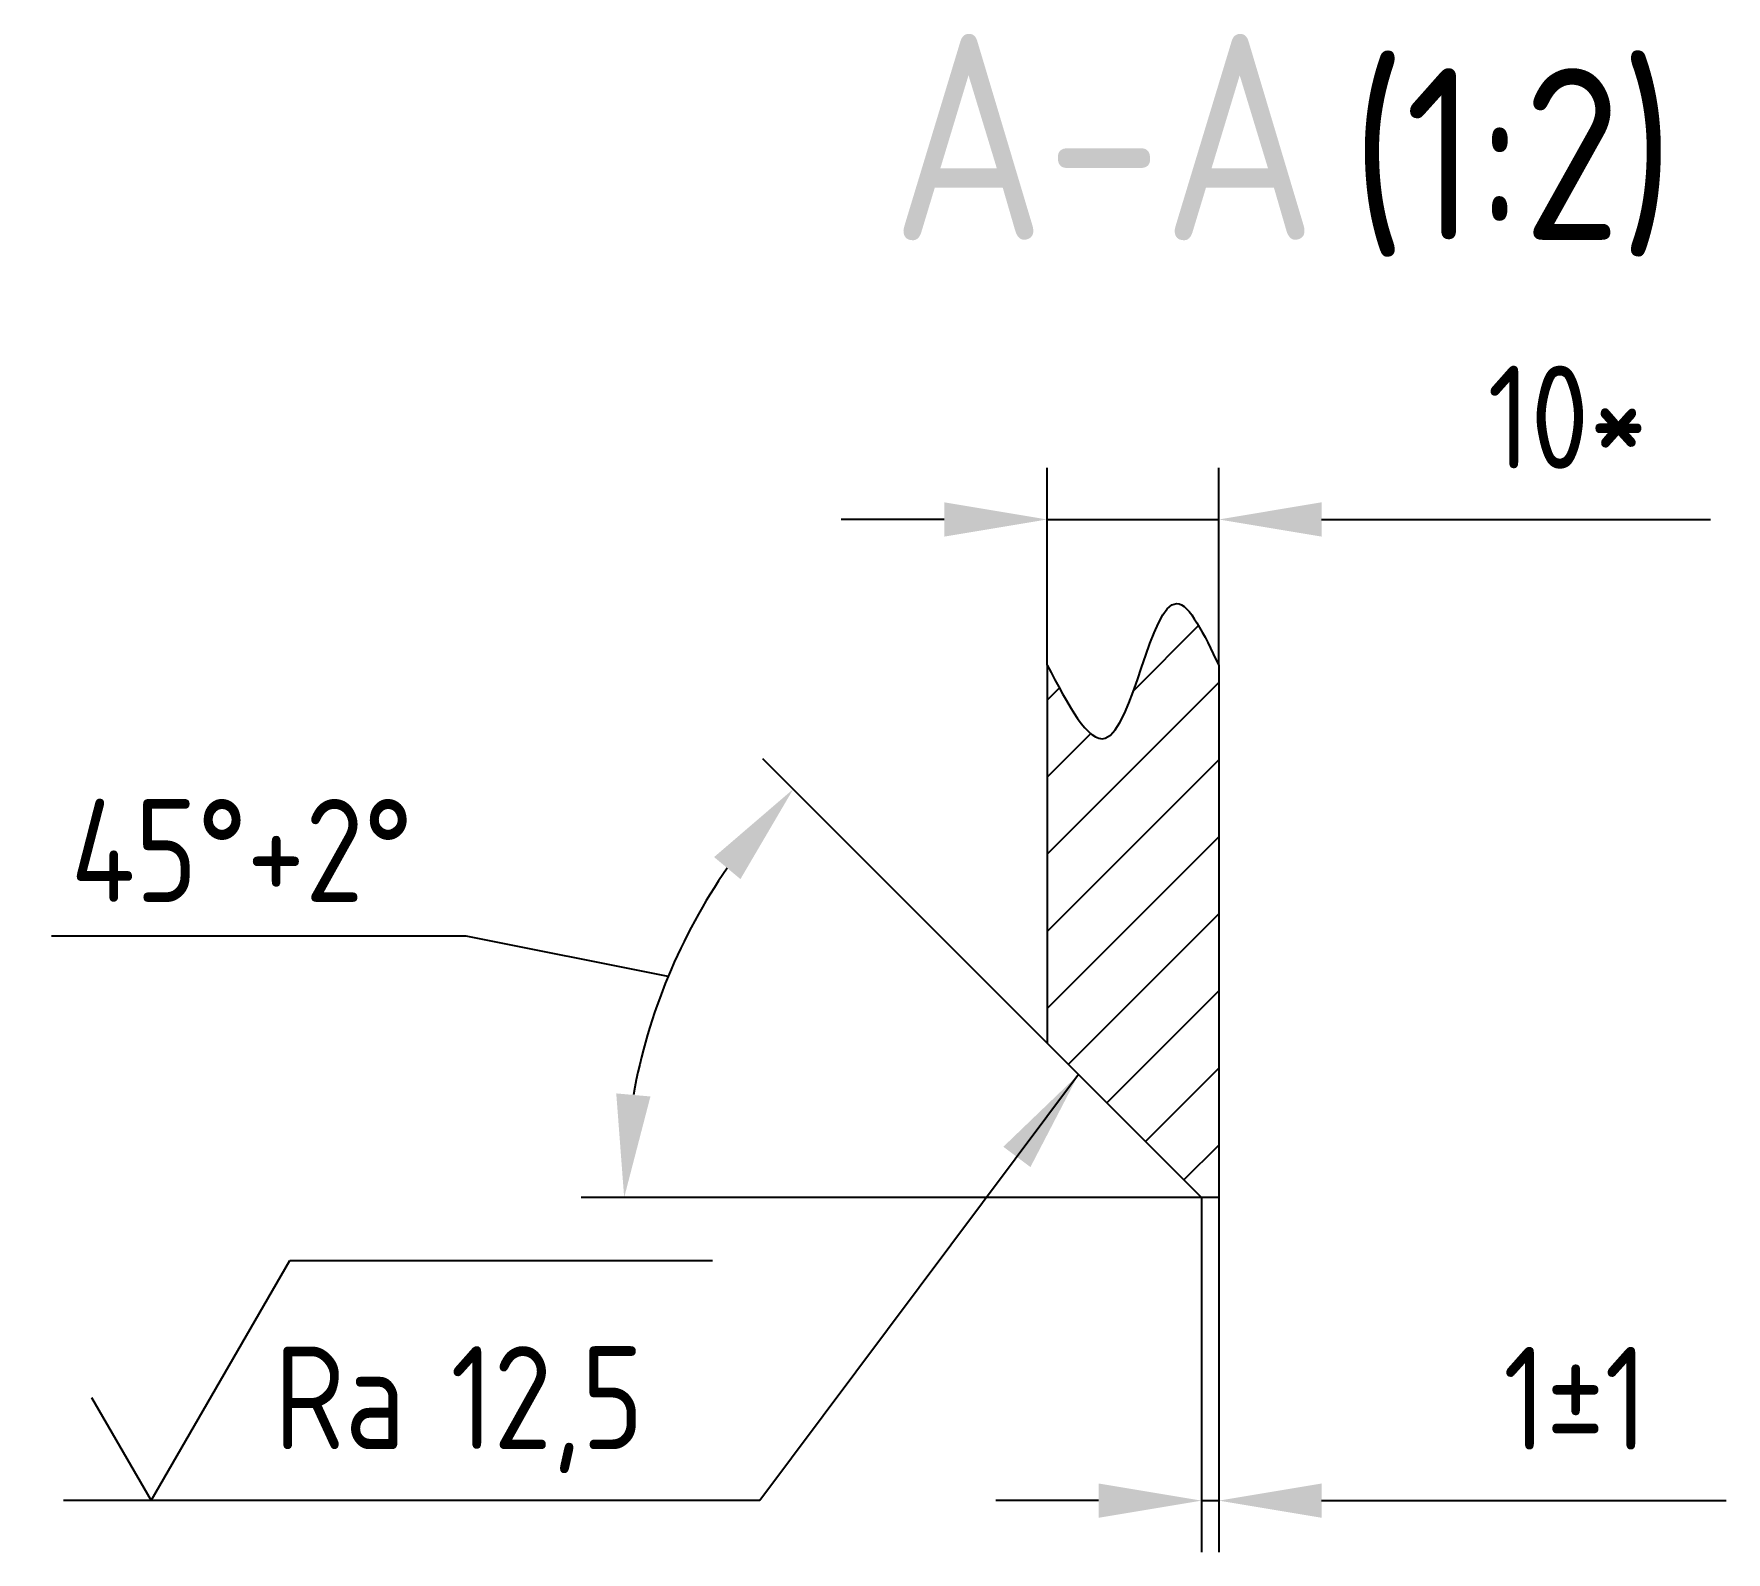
# Model space of a CAD drawing. Header units: millimetres. Extents: x 5171 to 7124, y 694 to 2583.
# Drawn here: x 5498.5 to 5597.1, y 694.5 to 782.9 of the extents above.
import ezdxf
from ezdxf.enums import TextEntityAlignment as Align

# ---------------------------------------------------------------- set-up
doc = ezdxf.new("R2010")
doc.units = ezdxf.units.MM
doc.header["$LTSCALE"] = 0.3
for name, color, linetype in [('Bord', 1, 'Continuous'), ('Cont', 6, 'Continuous'), ('Dim', 7, 'Continuous'), ('Hatch', 2, 'Continuous'), ('Text', 3, 'Continuous'), ('Textb', 6, 'Continuous')]:
    doc.layers.add(name, color=color, linetype=linetype)
doc.styles.add('Style1', font='romans.shx', dxfattribs={"width": 0.8})
doc.dimstyles.new('Anqular-2', dxfattribs={"dimscale": 2, "dimtxt": 3, "dimasz": 3, "dimexe": 1.25, "dimexo": 0, "dimgap": 1, "dimtad": 2, "dimtoh": 1, "dimdec": 3, "dimtxsty": 'Style1', "dimcen": 2.5, "dimclrt": 3, "dimadec": 0, "dimazin": 0, "dimtfac": 1, "dimtdec": 3, "dimtmove": 1, "dimatfit": 3, "dimfxl": 1, "dimarcsym": 0})
doc.dimstyles.new('LIN_2', dxfattribs={"dimscale": 2, "dimtxt": 3, "dimasz": 3, "dimexe": 1.5, "dimexo": 0, "dimgap": 1.48, "dimtad": 1, "dimdec": 4, "dimrnd": 1, "dimdsep": 46, "dimtxsty": 'Style1', "dimcen": 0, "dimdle": 2, "dimclrd": 256, "dimclrt": 3, "dimadec": 0, "dimazin": 0, "dimtfac": 0.666667, "dimtdec": 4, "dimtmove": 0, "dimatfit": 3, "dimfxl": 1, "dimtvp": 0.833333, "dimtolj": 1, "dimtzin": 0, "dimarcsym": 0})

# ---------------------------------------------------------------- blocks, each defined once
blk = doc.blocks.new('ZNAK02')
at = {"layer": 'Textb', "style": 'Style1', "width": 0.8}
blk.add_attdef('А-А', text='', height=6, dxfattribs=at).set_placement((13.924, -0.059), align=Align.RIGHT)
blk.add_attdef('SC(1)', (14.939, -0.059), '', height=5, dxfattribs=at)
blk = doc.blocks.new('*D23')
at = {"layer": 'Defpoints', "color": 0, "transparency": 16777216}
for p in [(5557.519, 754.628), (5557.519, 746.133), (5567.519, 746.133)]:
    blk.add_point(p, dxfattribs=at)
at = {"layer": 'Dim', "color": 0, "lineweight": -2, "transparency": 16777216}
for p, q in [((5557.519, 746.133), (5557.519, 757.628)), ((5567.519, 746.133), (5567.519, 757.628))]:
    blk.add_line(p, q, dxfattribs=at)
at = {"layer": 'Dim', "lineweight": -2, "transparency": 16777216}
for p, q in [((5551.519, 754.628), (5545.519, 754.628)), ((5557.519, 754.628), (5567.519, 754.628)), ((5573.519, 754.628), (5596.181, 754.628))]:
    blk.add_line(p, q, dxfattribs=at)
at = {"layer": 'Dim', "transparency": 16777216}
for points in [[(5551.519, 755.628), (5551.519, 753.628), (5557.519, 754.628)], [(5573.519, 755.628), (5573.519, 753.628), (5567.519, 754.628)]]:
    blk.add_solid(points, dxfattribs=at)
at = {"layer": 'Dim', "color": 3, "transparency": 16777216, "insert": (5587.85, 760.588), "char_height": 6, "attachment_point": 5, "style": 'Style1'}
blk.add_mtext('\\A1;10*', dxfattribs=at)
blk = doc.blocks.new('*D24')
at = {"layer": 'Defpoints', "color": 0, "transparency": 16777216}
for p in [(5566.519, 715.124), (5567.519, 715.124), (5567.519, 697.465)]:
    blk.add_point(p, dxfattribs=at)
at = {"layer": 'Dim', "color": 0, "lineweight": -2, "transparency": 16777216}
for p, q in [((5566.519, 715.124), (5566.519, 694.465)), ((5567.519, 715.124), (5567.519, 694.465))]:
    blk.add_line(p, q, dxfattribs=at)
at = {"layer": 'Dim', "lineweight": -2, "transparency": 16777216}
for p, q in [((5560.519, 697.465), (5554.519, 697.465)), ((5566.519, 697.465), (5567.519, 697.465)), ((5573.519, 697.465), (5597.096, 697.465))]:
    blk.add_line(p, q, dxfattribs=at)
at = {"layer": 'Dim', "transparency": 16777216}
for points in [[(5560.519, 698.465), (5560.519, 696.465), (5566.519, 697.465)], [(5573.519, 698.465), (5573.519, 696.465), (5567.519, 697.465)]]:
    blk.add_solid(points, dxfattribs=at)
at = {"layer": 'Dim', "color": 3, "transparency": 16777216, "insert": (5588.307, 703.425), "char_height": 6, "attachment_point": 5, "style": 'Style1'}
blk.add_mtext('\\A1;1%%p1', dxfattribs=at)
blk = doc.blocks.new('*D25')
at = {"layer": 'Defpoints', "color": 0, "transparency": 16777216}
for p in [(5537.374, 731.951), (5557.519, 724.124), (5566.519, 715.124), (5566.519, 715.124), (5567.519, 715.124)]:
    blk.add_point(p, dxfattribs=at)
at = {"layer": 'Dim', "color": 0, "lineweight": -2, "transparency": 16777216}
for p, q in [((5557.519, 724.124), (5540.954, 740.689)), ((5523.657, 730.344), (5499.486, 730.344)), ((5535.427, 728.003), (5523.657, 730.344)), ((5566.519, 715.124), (5530.365, 715.124))]:
    blk.add_line(p, q, dxfattribs=at)
blk.add_arc((5566.519, 715.124), 33.654, 145.22864, 169.77136, dxfattribs=at)
at = {"layer": 'Dim', "color": 0, "transparency": 16777216}
for points in [[(5538.107, 734.959), (5539.642, 733.676), (5542.722, 738.921)], [(5534.396, 721.011), (5532.404, 721.19), (5532.865, 715.124)]]:
    blk.add_solid(points, dxfattribs=at)
at = {"layer": 'Dim', "color": 3, "transparency": 16777216, "insert": (5510.572, 735.344), "char_height": 6, "attachment_point": 5, "style": 'Style1'}
blk.add_mtext('\\A1;45°+2%%d', dxfattribs=at)
blk = doc.blocks.new('sherISO_01')
at = {"layer": 'Text'}
blk.add_line((4.041, 7), (16.364, 7), dxfattribs=at)
blk.add_lwpolyline([(-1.732, 3), (0, 0), (4.041, 7)], dxfattribs=at)
at = {"layer": 'Text', "style": 'Style1', "width": 0.8}
blk.add_text('Ra', height=3, dxfattribs=at).set_placement((3.584, 1.5))
blk.add_attdef('12,5', (8.727, 1.5), '', height=3, dxfattribs=at)

msp = doc.modelspace()

# ---------------------------------------------------------------- hatches: boundary and pattern name
at = {"layer": 'Hatch'}
h = msp.add_hatch(dxfattribs=at)
h.set_pattern_fill('ANSI31', color=256)
edge = h.paths.add_edge_path()
edge.add_spline(control_points=[(5567.51864, 746.13275), (5566.6637, 747.93029), (5564.06582, 753.39242), (5561.88728, 737.85663), (5558.7203, 743.85627), (5557.51864, 746.13275)], knot_values=[0, 0, 0, 0, 4.36161149, 13.25347443, 18.69028179, 18.69028179, 18.69028179, 18.69028179], degree=3, periodic=0)
edge.add_line((5557.51864, 746.13275), (5557.51864, 724.12445))
edge.add_line((5557.51864, 724.12445), (5566.51864, 715.12445))
edge.add_line((5566.51864, 715.12445), (5567.51864, 715.12445))
edge.add_line((5567.51864, 715.12445), (5567.51864, 746.13275))

# ---------------------------------------------------------------- linework, layer by layer
at = {"layer": 'Bord'}
msp.add_open_spline([(5557.51864, 746.13275), (5558.7203, 743.85627), (5561.88728, 737.85663), (5564.06582, 753.39242), (5566.6637, 747.93029), (5567.51864, 746.13275)], degree=3, knots=[0, 0, 0, 0, 5.43680736, 14.3286703, 18.69028179, 18.69028179, 18.69028179, 18.69028179], dxfattribs=at)
at = {"layer": 'Cont'}
for p, q in [((5557.51864, 746.13275), (5557.51864, 724.12445)), ((5567.51864, 746.13275), (5567.51864, 715.12445)), ((5566.51864, 715.12445), (5557.51864, 724.12445)), ((5567.51864, 715.12445), (5566.51864, 715.12445))]:
    msp.add_line(p, q, dxfattribs=at)
at = {"layer": 'Dim'}
msp.add_line((5540.77224, 697.46461), (5500.18293, 697.46461), dxfattribs=at)

# ---------------------------------------------------------------- block references
at = {"layer": 'Dim', "xscale": 2, "yscale": 2, "zscale": 2}
for name, p, values in [('ZNAK02', (5545.38606, 771.03721), {'А-А': 'А-А', 'SC(1)': '(1:2)'}), ('sherISO_01', (5505.29017, 697.46461), {'12,5': '12,5'})]:
    msp.add_blockref(name, p, dxfattribs=at).add_auto_attribs(values)

# ---------------------------------------------------------------- dimensions: what is measured, and where the dimension line sits
at = {"layer": 'Dim'}
dim = msp.add_linear_dim(base=(5557.51864, 754.6278), p1=(5567.51864, 746.13275), p2=(5557.51864, 746.13275), text='<>*', dimstyle='LIN_2', dxfattribs=at)
dim.commit()
dim.dimension.update_dxf_attribs({"geometry": '*D23', "text_midpoint": (5587.85007, 754.6278), "dimtype": 160})
dim = msp.add_angular_dim_2l(base=(5537.37368, 731.9513), line1=((5566.51864, 715.12445), (5557.51864, 724.12445)), line2=((5567.51864, 715.12445), (5566.51864, 715.12445)), text='<>+2%%d', dimstyle='Anqular-2', override={"dimtfac": 0.666667, "dimtdec": 4, "dimtolj": 1, "dimtzin": 0}, dxfattribs=at)
dim.commit()
dim.dimension.update_dxf_attribs({"geometry": '*D25', "text_midpoint": (5510.57153, 735.34424)})
dim = msp.add_linear_dim(base=(5567.51864, 697.46461), p1=(5566.51864, 715.12445), p2=(5567.51864, 715.12445), text='<>%%p1', dimstyle='LIN_2', dxfattribs=at)
dim.commit()
dim.dimension.update_dxf_attribs({"geometry": '*D24', "text_midpoint": (5588.30721, 703.42461)})

# ---------------------------------------------------------------- leaders
msp.add_leader([(5559.34931, 722.29378), (5540.77224, 697.46461)], dimstyle='Anqular-2', dxfattribs=at)

doc.saveas('drawing.dxf')
